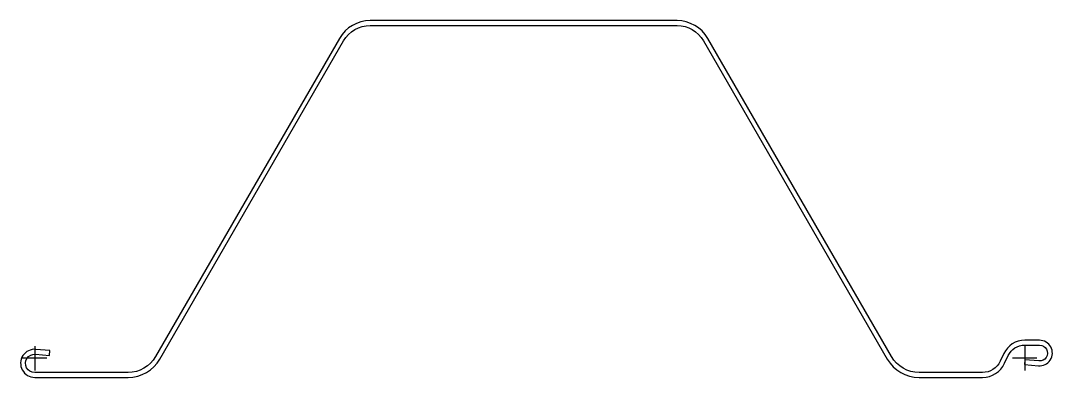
# Model space of a CAD drawing. Header units: millimetres. Extents: x -12 to 835, y -16 to 277.
import ezdxf

# ---------------------------------------------------------------- set-up
doc = ezdxf.new("R2010")
doc.units = ezdxf.units.MM
doc.header["$LTSCALE"] = 0.2

msp = doc.modelspace()

# ---------------------------------------------------------------- linework, layer by layer
at = {"flags": 128}
msp.add_lwpolyline([(726.05, -15.75), (778.14, -15.75, 0.291473), (796.26, -4.2), (799.2, 2.09, -0.291473), (812.79, 10.75), (824.96, 10.75, -1.044614), (824.39, -2.27), (812.93, -1.27), (812.58, -5.25), (824.04, -6.25, 1.044614), (824.96, 14.75), (812.79, 14.75, 0.291473), (795.57, 3.78), (792.64, -2.51, -0.291473), (778.14, -11.75), (726.05, -11.75, -0.267921), (703.46, 1.29), (552.55, 262.61, 0.267921), (527.36, 277.15), (275.4, 277.15, 0.267921), (250.21, 262.61), (99.3, 1.29, -0.267921), (76.71, -11.75), (0, -11.75, -1.044614), (0.66, 3.26), (12.11, 2.26), (12.46, 6.24), (1, 7.25, 1.044614), (0, -15.75), (76.71, -15.75, 0.267921), (102.77, -0.71), (253.67, 260.61, -0.267921), (275.4, 273.15), (527.36, 273.15, -0.267921), (549.09, 260.61), (699.99, -0.71, 0.267921)], format="xyb", close=True, dxfattribs=at)
at = {"layer": 'DEFPOINTS'}
for p, q in [((0, 10), (0, -10)), ((813, 10), (813, -10)), ((10, 0), (-10, 0)), ((822.7, 0), (802.7, 0))]:
    msp.add_line(p, q, dxfattribs=at)

doc.saveas('drawing.dxf')
